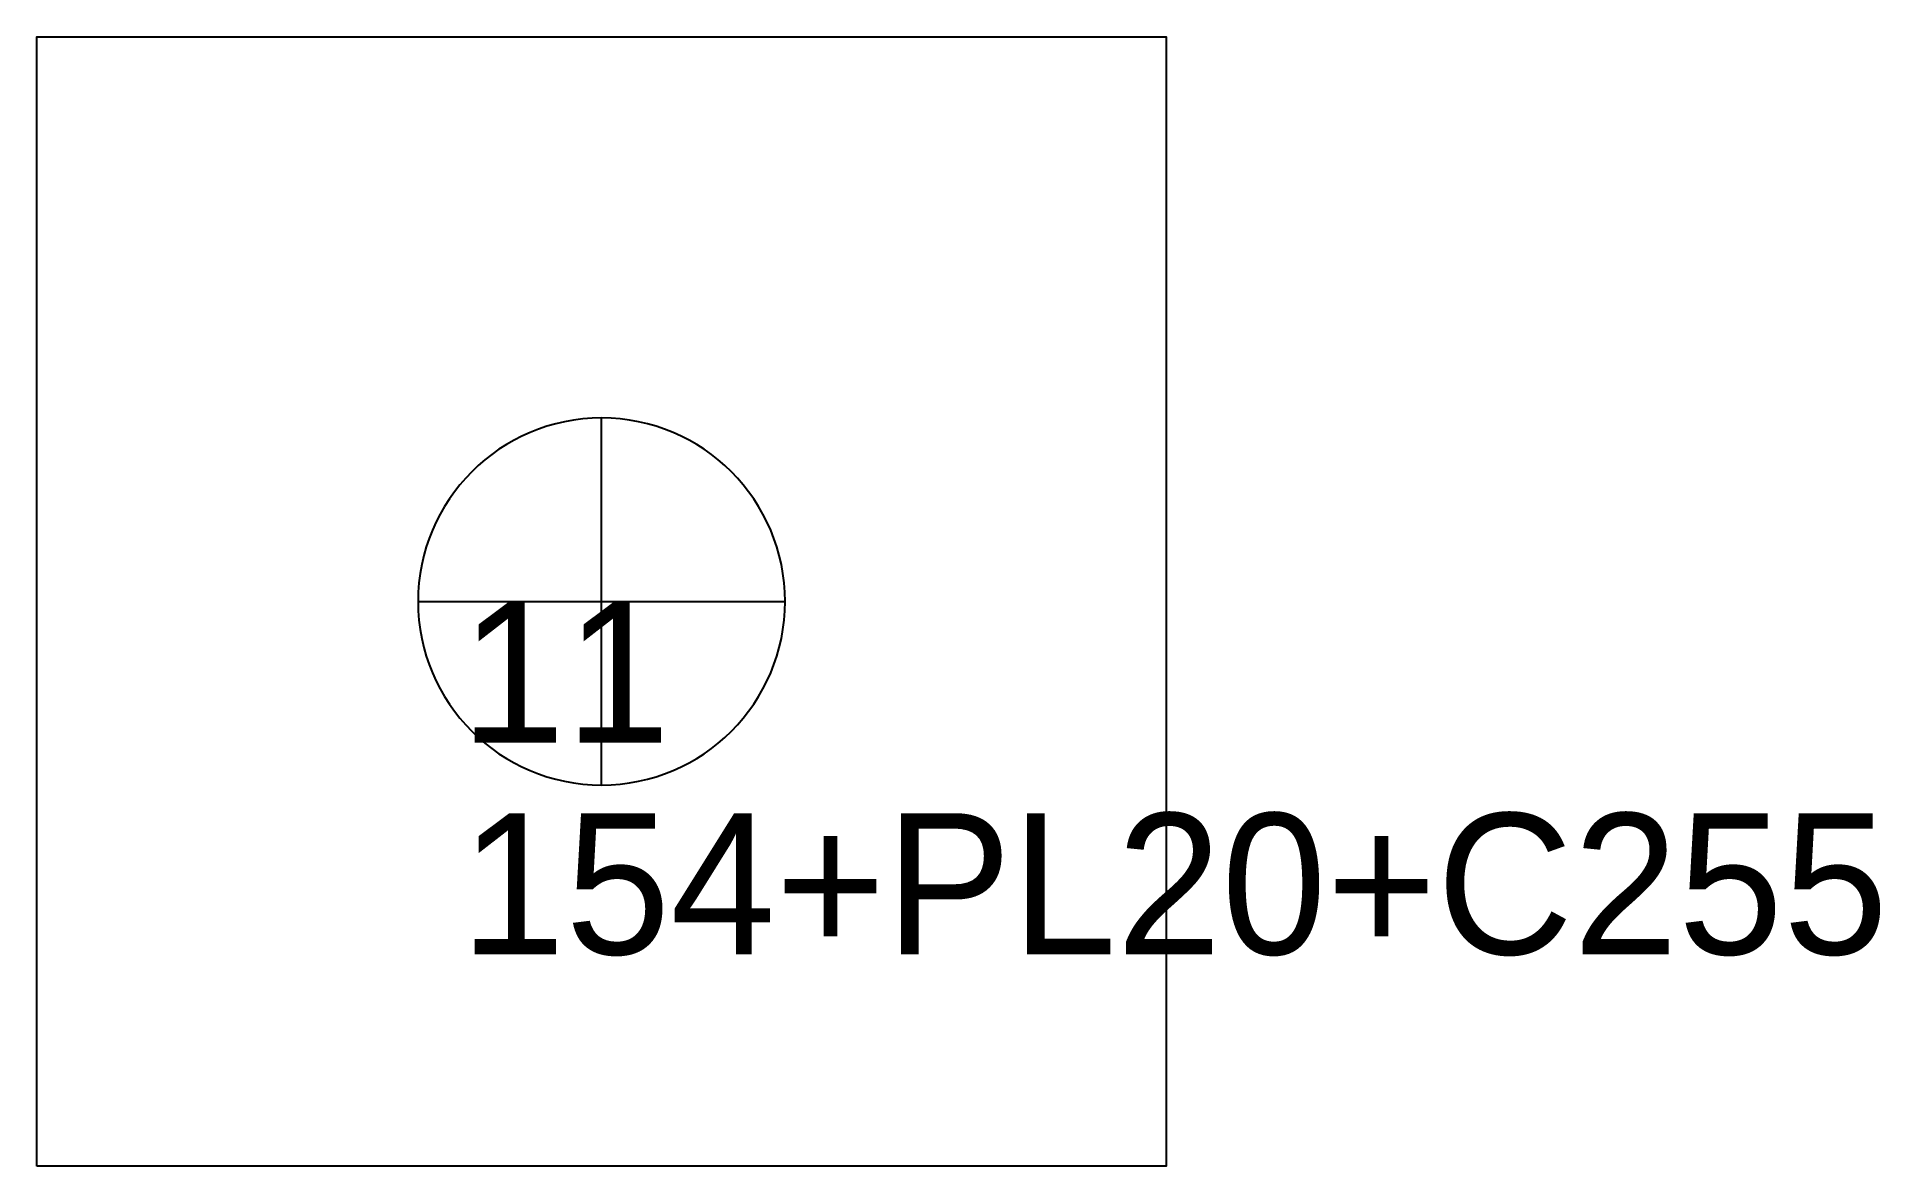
# Model space of a CAD drawing. Extents: x 0 to 131, y 0 to 80.
import ezdxf

# ---------------------------------------------------------------- set-up
doc = ezdxf.new("R2010")
doc.units = 0
for name, color, linetype in [('27', 7, 'CONTINUOUS'), ('CUT', 7, 'CONTINUOUS'), ('SCRIBE', 3, 'CONTINUOUS'), ('TEXT', 7, 'CONTINUOUS')]:
    doc.layers.add(name, color=color, linetype=linetype)

msp = doc.modelspace()

# ---------------------------------------------------------------- linework, layer by layer
at = {"layer": '27', "color": 7, "linetype": 'CONTINUOUS'}
for p, q in [((40, 27), (40, 53)), ((27, 40), (53, 40))]:
    msp.add_line(p, q, dxfattribs=at)
msp.add_lwpolyline([(40, 53, 1), (40, 27, 1)], format="xyb", close=True, dxfattribs=at)
at = {"layer": 'CUT', "color": 7, "linetype": 'CONTINUOUS'}
msp.add_lwpolyline([(0, 0), (0, 80), (80, 80), (80, 0)], close=True, dxfattribs=at)

# ---------------------------------------------------------------- texts
at = {"layer": 'SCRIBE', "color": 3}
msp.add_text('11', height=10, dxfattribs=at).set_placement((30, 30))
at = {"layer": 'TEXT', "color": 7}
msp.add_text('154+PL20+C255', height=10, dxfattribs=at).set_placement((30, 15))

doc.saveas('drawing.dxf')
